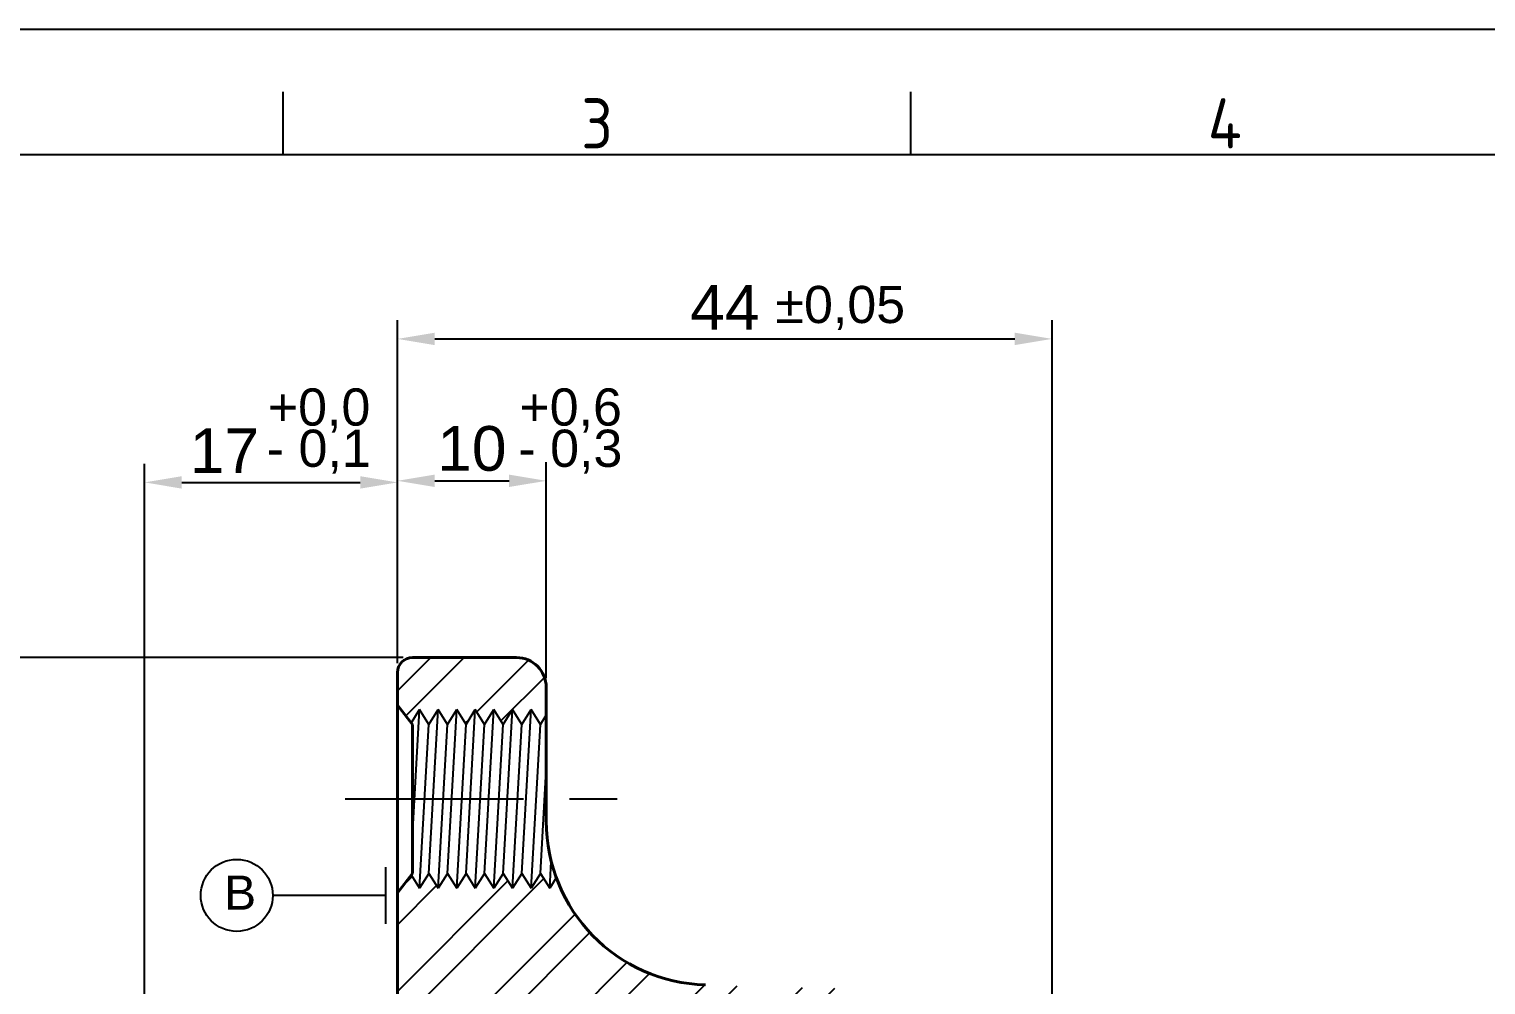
# Model space of a CAD drawing. Header units: millimetres. Extents: x 2469 to 2824, y 1131 to 1382.
# Drawn here: x 2545 to 2642.9, y 1317.5 to 1381.7 of the extents above; entities that cross this region are included whole.
import ezdxf
from ezdxf.enums import TextEntityAlignment as Align

# ---------------------------------------------------------------- set-up
doc = ezdxf.new("R2010")
doc.units = ezdxf.units.MM
doc.linetypes.add('ACAD_ISO04W100', pattern=[30, 24, -3, 0, -3])
doc.linetypes.add('ACAD_ISO05W100', pattern=[33, 24, -3, 0, -3, 0, -3])
for name, color, linetype, lineweight in [('AM_0', 7, 'Continuous', 40), ('AM_4', 1, 'ACAD_ISO04W100', 25), ('AM_5', 3, 'Continuous', 25), ('AM_BOR', 2, 'ACAD_ISO05W100', 35)]:
    doc.layers.add(name, color=color, linetype=linetype, lineweight=lineweight)
doc.styles.add('ACISOTS', font='isocp.shx', dxfattribs={"height": 1})
doc.styles.get("Standard").update_dxf_attribs({"font": 'arial.ttf'})
doc.dimstyles.new('ISO-25', dxfattribs={"dimtxt": 3, "dimasz": 2.5, "dimexe": 1.25, "dimexo": 0.625, "dimtad": 1, "dimtxsty": 'Standard', "dimcen": 2.5, "dimadec": 0, "dimazin": 0, "dimtfac": 1, "dimtmove": 0, "dimatfit": 3, "dimfxl": 1, "dimarcsym": 0})

# ---------------------------------------------------------------- blocks, each defined once
blk = doc.blocks.new('A3 ZTL')
blk.add_line((401.17, 280.82), (19.57, 280.82))
at = {"layer": 'AM_BOR', "color": 135, "linetype": 'Continuous', "lineweight": 25}
blk.add_line((0, 290.61), (410.96, 290.61), dxfattribs=at)
at = {"layer": 'AM_BOR', "color": 135, "lineweight": 25}
for p, q in [((107.63, 280.82), (107.63, 285.71)), ((156.56, 280.82), (156.56, 285.71))]:
    blk.add_line(p, q, dxfattribs=at)
at = {"layer": 'AM_BOR', "color": 135, "lineweight": 25, "style": 'ACISOTS'}
for s, p in [('3', (132.09, 283.27)), ('4', (181.02, 283.27))]:
    blk.add_text(s, height=3.91, dxfattribs=at).set_placement(p, align=Align.MIDDLE)
blk = doc.blocks.new('*D162')
at = {"layer": 'AM_5', "color": 0, "lineweight": -2, "transparency": 16777216}
for p, q in [((2570.152, 1339.473), (2499.805, 1339.473)), ((2501.055, 1336.973), (2501.055, 1224.973)), ((2570.152, 1222.473), (2499.805, 1222.473))]:
    blk.add_line(p, q, dxfattribs=at)
at = {"layer": 'AM_5', "color": 0, "transparency": 16777216}
for points in [[(2500.638, 1336.973), (2501.472, 1336.973), (2501.055, 1339.473)], [(2500.638, 1224.973), (2501.472, 1224.973), (2501.055, 1222.473)]]:
    blk.add_solid(points, dxfattribs=at)
at = {"layer": 'Defpoints', "color": 0, "transparency": 16777216}
for p in [(2570.777, 1339.473), (2501.055, 1222.473), (2570.777, 1222.473)]:
    blk.add_point(p, dxfattribs=at)
at = {"layer": 'AM_5', "color": 0, "transparency": 16777216, "insert": (2498.814, 1280.973), "char_height": 3, "attachment_point": 5, "rotation": 90}
blk.add_mtext('%%c117', dxfattribs=at)
blk = doc.blocks.new('*D169')
at = {"layer": 'AM_5', "color": 0, "lineweight": -2, "transparency": 16777216}
for p, q in [((2552.777, 1309.598), (2552.777, 1352.497)), ((2569.777, 1339.098), (2569.777, 1352.497)), ((2555.277, 1351.247), (2567.277, 1351.247))]:
    blk.add_line(p, q, dxfattribs=at)
at = {"layer": 'AM_5', "color": 0, "transparency": 16777216}
for points in [[(2555.277, 1351.663), (2555.277, 1350.83), (2552.777, 1351.247)], [(2567.277, 1351.663), (2567.277, 1350.83), (2569.777, 1351.247)]]:
    blk.add_solid(points, dxfattribs=at)
at = {"layer": 'Defpoints', "color": 0, "transparency": 16777216}
for p in [(2569.777, 1351.247), (2569.777, 1338.473), (2552.777, 1308.973)]:
    blk.add_point(p, dxfattribs=at)
at = {"layer": 'AM_5', "color": 0, "transparency": 16777216, "insert": (2558.146, 1353.378), "char_height": 3, "attachment_point": 5}
blk.add_mtext('17', dxfattribs=at)
blk = doc.blocks.new('*D170')
at = {"layer": 'AM_5', "color": 0, "lineweight": -2, "transparency": 16777216}
for p, q in [((2569.777, 1351.978), (2569.777, 1352.603)), ((2579.777, 1338.098), (2579.777, 1352.603)), ((2572.277, 1351.353), (2577.277, 1351.353))]:
    blk.add_line(p, q, dxfattribs=at)
at = {"layer": 'AM_5', "color": 0, "transparency": 16777216}
for points in [[(2572.277, 1351.77), (2572.277, 1350.937), (2569.777, 1351.353)], [(2577.277, 1351.77), (2577.277, 1350.937), (2579.777, 1351.353)]]:
    blk.add_solid(points, dxfattribs=at)
at = {"layer": 'Defpoints', "color": 0, "transparency": 16777216}
for p in [(2569.777, 1351.353), (2579.777, 1351.353), (2579.777, 1337.473)]:
    blk.add_point(p, dxfattribs=at)
at = {"layer": 'AM_5', "color": 0, "transparency": 16777216, "insert": (2574.777, 1353.51), "char_height": 3, "attachment_point": 5}
blk.add_mtext('10', dxfattribs=at)
blk = doc.blocks.new('*D171')
at = {"layer": 'AM_5', "color": 0, "lineweight": -2, "transparency": 16777216}
for p, q in [((2569.777, 1351.978), (2569.777, 1362.141)), ((2613.777, 1315.635), (2613.777, 1362.141)), ((2572.277, 1360.891), (2611.277, 1360.891))]:
    blk.add_line(p, q, dxfattribs=at)
at = {"layer": 'AM_5', "color": 0, "transparency": 16777216}
for points in [[(2572.277, 1361.308), (2572.277, 1360.475), (2569.777, 1360.891)], [(2611.277, 1361.308), (2611.277, 1360.475), (2613.777, 1360.891)]]:
    blk.add_solid(points, dxfattribs=at)
at = {"layer": 'Defpoints', "color": 0, "transparency": 16777216}
for p in [(2613.777, 1360.891), (2569.777, 1351.353), (2613.777, 1315.01)]:
    blk.add_point(p, dxfattribs=at)
at = {"layer": 'AM_5', "color": 0, "transparency": 16777216, "insert": (2591.777, 1363.016), "char_height": 3, "attachment_point": 5}
blk.add_mtext('44', dxfattribs=at)

msp = doc.modelspace()

# ---------------------------------------------------------------- hatches: boundary and pattern name
at = {"layer": 'AM_5'}
h = msp.add_hatch(dxfattribs=at)
h.set_pattern_fill('ANSI32', color=256, scale=0.5)
h.paths.add_polyline_path([(2577.777, 1339.473), (2570.777, 1339.473, 0.414214), (2569.777, 1338.473), (2569.777, 1336.276), (2570.699, 1335.075), (2571.26, 1335.973), (2571.885, 1334.973), (2572.51, 1335.973), (2573.135, 1334.973), (2573.76, 1335.973), (2574.385, 1334.973), (2575.01, 1335.973), (2575.635, 1334.973), (2576.26, 1335.973), (2576.885, 1334.973), (2577.51, 1335.973), (2578.135, 1334.973), (2578.76, 1335.973), (2579.385, 1334.973), (2579.777, 1335.601), (2579.777, 1337.473, 0.414214)])
h.paths.add_polyline_path([(2611.977, 1316.52), (2602.146, 1316.778, -0.100323), (2600.21, 1317.223), (2590.489, 1317.478, -0.307292), (2580.452, 1324.68), (2580.01, 1323.973), (2579.385, 1324.973), (2578.76, 1323.973), (2578.135, 1324.973), (2577.51, 1323.973), (2576.885, 1324.973), (2576.26, 1323.973), (2575.635, 1324.973), (2575.01, 1323.973), (2574.385, 1324.973), (2573.76, 1323.973), (2573.135, 1324.973), (2572.51, 1323.973), (2571.885, 1324.973), (2571.26, 1323.973), (2570.699, 1324.871), (2569.777, 1323.67), (2569.777, 1312.205, -0.57735), (2566.777, 1310.473), (2564.777, 1310.473), (2564.621, 1310.317, -0.304768), (2562.869, 1309.973), (2553.777, 1309.973), (2552.777, 1308.973), (2552.777, 1308.128), (2554.777, 1306.973), (2563.777, 1306.973), (2563.777, 1306.773), (2574.577, 1306.773, -0.298217), (2579.16, 1309.773), (2581.802, 1309.773, -0.468915), (2590.396, 1306.213), (2598.158, 1306.213, -0.468915), (2606.753, 1309.773), (2609.857, 1309.773), (2610.247, 1309.83), (2610.613, 1310.134), (2610.998, 1310.134), (2610.998, 1309.938), (2612.756, 1310.192), (2612.816, 1310.245), (2613.123, 1310.245), (2613.777, 1310.34), (2613.777, 1315.01)])
h.paths.add_polyline_path([(2613.777, 1251.607), (2613.123, 1251.701), (2612.816, 1251.701), (2612.756, 1251.754), (2610.998, 1252.008), (2610.998, 1251.812), (2610.613, 1251.812), (2610.247, 1252.117), (2609.857, 1252.173), (2606.753, 1252.173, -0.468915), (2598.158, 1255.733), (2590.396, 1255.733, -0.468915), (2581.802, 1252.173), (2579.16, 1252.173, -0.298217), (2574.577, 1255.173), (2563.777, 1255.173), (2563.777, 1254.973), (2554.777, 1254.973), (2552.777, 1253.818), (2552.777, 1252.973), (2553.777, 1251.973), (2562.869, 1251.973, -0.304768), (2564.621, 1251.629), (2564.777, 1251.473), (2566.777, 1251.473, -0.57735), (2569.777, 1249.741), (2569.777, 1238.276), (2570.699, 1237.075), (2571.26, 1237.973), (2571.885, 1236.973), (2572.51, 1237.973), (2573.135, 1236.973), (2573.76, 1237.973), (2574.385, 1236.973), (2575.01, 1237.973), (2575.635, 1236.973), (2576.26, 1237.973), (2576.885, 1236.973), (2577.51, 1237.973), (2578.135, 1236.973), (2578.76, 1237.973), (2579.385, 1236.973), (2580.01, 1237.973), (2580.452, 1237.266, -0.307292), (2590.489, 1244.469), (2600.21, 1244.723, -0.100323), (2602.146, 1245.169), (2611.977, 1245.426), (2613.777, 1246.936)])
h.paths.add_polyline_path([(2579.777, 1224.473), (2579.777, 1226.345), (2579.385, 1226.973), (2578.76, 1225.973), (2578.135, 1226.973), (2577.51, 1225.973), (2576.885, 1226.973), (2576.26, 1225.973), (2575.635, 1226.973), (2575.01, 1225.973), (2574.385, 1226.973), (2573.76, 1225.973), (2573.135, 1226.973), (2572.51, 1225.973), (2571.885, 1226.973), (2571.26, 1225.973), (2570.699, 1226.871), (2569.777, 1225.67), (2569.777, 1223.473, 0.414214), (2570.777, 1222.473), (2577.777, 1222.473, 0.414214)])

# ---------------------------------------------------------------- linework, layer by layer
at = {"layer": 'AM_0'}
for p, q in [((2570.777, 1339.473), (2577.777, 1339.473)), ((2569.777, 1338.473), (2569.777, 1312.205)), ((2579.777, 1337.473), (2579.777, 1328.474)), ((2569.777, 1336.276), (2570.777, 1334.973)), ((2570.777, 1334.973), (2570.777, 1324.973)), ((2570.777, 1324.973), (2570.777, 1334.973)), ((2569.777, 1323.67), (2570.777, 1324.973))]:
    msp.add_line(p, q, dxfattribs=at)
for centre, radius, start, end in [((2570.777, 1338.473), 1, 90, 180), ((2577.777, 1337.473), 2, 0, 90), ((2590.777, 1328.474), 11, 180, 268.5)]:
    msp.add_arc(centre, radius, start, end, dxfattribs=at)
at = {"layer": 'AM_4', "ltscale": 0.5}
msp.add_line((2566.249, 1329.973), (2584.54, 1329.973), dxfattribs=at)
msp.add_line((2566.249, 1329.973), (2584.54, 1329.973), dxfattribs=at)
at = {"layer": 'AM_5'}
for p, q in [((2570.699, 1335.075), (2571.26, 1335.973)), ((2570.777, 1327.478), (2571.26, 1335.973)), ((2571.885, 1334.973), (2571.26, 1335.973)), ((2571.885, 1334.973), (2572.51, 1335.973)), ((2571.885, 1324.973), (2572.51, 1335.973)), ((2573.135, 1334.973), (2572.51, 1335.973)), ((2573.135, 1334.973), (2573.76, 1335.973)), ((2573.135, 1324.973), (2573.76, 1335.973)), ((2574.385, 1334.973), (2573.76, 1335.973)), ((2574.385, 1334.973), (2575.01, 1335.973)), ((2574.385, 1324.973), (2575.01, 1335.973)), ((2575.635, 1334.973), (2575.01, 1335.973)), ((2575.635, 1334.973), (2576.26, 1335.973)), ((2575.635, 1324.973), (2576.26, 1335.973)), ((2576.885, 1334.973), (2576.26, 1335.973)), ((2576.885, 1334.973), (2577.51, 1335.973)), ((2576.885, 1324.973), (2577.51, 1335.973)), ((2578.135, 1334.973), (2577.51, 1335.973)), ((2578.135, 1334.973), (2578.76, 1335.973)), ((2578.135, 1324.973), (2578.76, 1335.973)), ((2579.385, 1334.973), (2578.76, 1335.973)), ((2571.26, 1323.973), (2571.885, 1334.973)), ((2572.51, 1323.973), (2573.135, 1334.973)), ((2573.76, 1323.973), (2574.385, 1334.973)), ((2575.01, 1323.973), (2575.635, 1334.973)), ((2576.26, 1323.973), (2576.885, 1334.973)), ((2577.51, 1323.973), (2578.135, 1334.973)), ((2578.76, 1323.973), (2579.385, 1334.973)), ((2579.385, 1334.973), (2579.777, 1335.601)), ((2579.385, 1324.973), (2579.777, 1331.878)), ((2568.986, 1321.588), (2568.987, 1325.394)), ((2571.885, 1324.973), (2571.26, 1323.973)), ((2571.885, 1324.973), (2572.51, 1323.973)), ((2573.135, 1324.973), (2572.51, 1323.973)), ((2573.135, 1324.973), (2573.76, 1323.973)), ((2574.385, 1324.973), (2573.76, 1323.973)), ((2574.385, 1324.973), (2575.01, 1323.973)), ((2575.635, 1324.973), (2575.01, 1323.973)), ((2575.635, 1324.973), (2576.26, 1323.973)), ((2576.885, 1324.973), (2576.26, 1323.973)), ((2576.885, 1324.973), (2577.51, 1323.973)), ((2578.135, 1324.973), (2577.51, 1323.973)), ((2578.135, 1324.973), (2578.76, 1323.973)), ((2579.385, 1324.973), (2578.76, 1323.973)), ((2579.385, 1324.973), (2580.01, 1323.973)), ((2580.01, 1323.973), (2580.112, 1325.779)), ((2570.699, 1324.871), (2571.26, 1323.973)), ((2580.452, 1324.68), (2580.01, 1323.973)), ((2568.987, 1323.491), (2561.391, 1323.491))]:
    msp.add_line(p, q, dxfattribs=at)
msp.add_circle((2558.971, 1323.491), 2.42, dxfattribs=at)

# ---------------------------------------------------------------- block references
at = {"linetype": 'ByBlock', "lineweight": 0, "xscale": 0.8624880000000004, "yscale": 0.8624880000000004, "zscale": 0.8624880000000004}
msp.add_blockref('A3 ZTL', (2469.264, 1131.065), dxfattribs=at)

# ---------------------------------------------------------------- texts
at = {"layer": 'AM_5', "attachment_point": 1}
for s, width, insert, char_height in [('%%P0,05', 20.58296, (2595.19, 1364.456), 2.5), ('+0,0', 20.58296, (2561.058, 1357.564), 2.5), ('+0,6', 20.58296, (2577.971, 1357.564), 2.5), ('- 0,1', 20.58296, (2560.993, 1354.791), 2.5), ('- 0,3', 20.58296, (2577.906, 1354.791), 2.5), ('B', 18.23779, (2558.13, 1324.825), 2.3)]:
    msp.add_mtext_dynamic_manual_height_columns(s, width=width, gutter_width=12.5, heights=[0], dxfattribs=dict(at, insert=insert, char_height=char_height))

# ---------------------------------------------------------------- dimensions: what is measured, and where the dimension line sits
at = {"layer": 'AM_5'}
for base, p2, picture, middle in [((2613.777, 1360.891), (2613.777, 1315.01), '*D171', (2591.777, 1363.016)), ((2579.777, 1351.353), (2579.777, 1337.473), '*D170', (2574.777, 1353.51))]:
    dim = msp.add_linear_dim(base=base, p1=(2569.777, 1351.353), p2=p2, dimstyle='ISO-25', dxfattribs=at)
    dim.commit()
    dim.dimension.update_dxf_attribs({"geometry": picture, "text_midpoint": middle})
dim = msp.add_linear_dim(base=(2569.777, 1351.247), p1=(2552.777, 1308.973), p2=(2569.777, 1338.473), dimstyle='ISO-25', dxfattribs=at)
dim.commit()
dim.dimension.update_dxf_attribs({"geometry": '*D169', "text_midpoint": (2558.146, 1351.247), "dimtype": 160})
dim = msp.add_linear_dim(base=(2501.055, 1222.473), p1=(2570.777, 1339.473), p2=(2570.777, 1222.473), angle=90, text='%%c117', dimstyle='ISO-25', dxfattribs=at)
dim.commit()
dim.dimension.update_dxf_attribs({"geometry": '*D162', "text_midpoint": (2498.814, 1280.973)})

doc.saveas('drawing.dxf')
